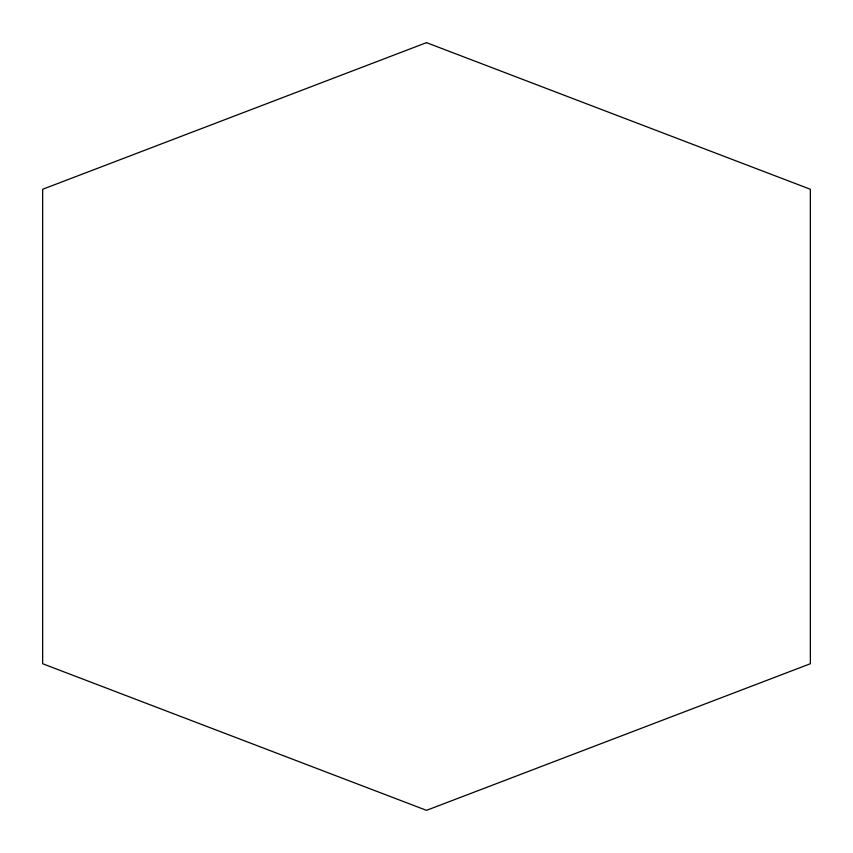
<?xml version="1.0" encoding="UTF-8"?>
<svg xmlns="http://www.w3.org/2000/svg" width="853" height="853" viewBox="0 0 853 853"><rect width="100%" height="100%" fill="white"/><g stroke="black" fill="none" stroke-linecap="round" stroke-linejoin="round"><path stroke-width="1.28" d="M426.5 42.65L42.65 189.27L42.65 663.73L426.5 810.35L810.35 663.73L810.35 189.27L426.5 42.65"/></g></svg>
